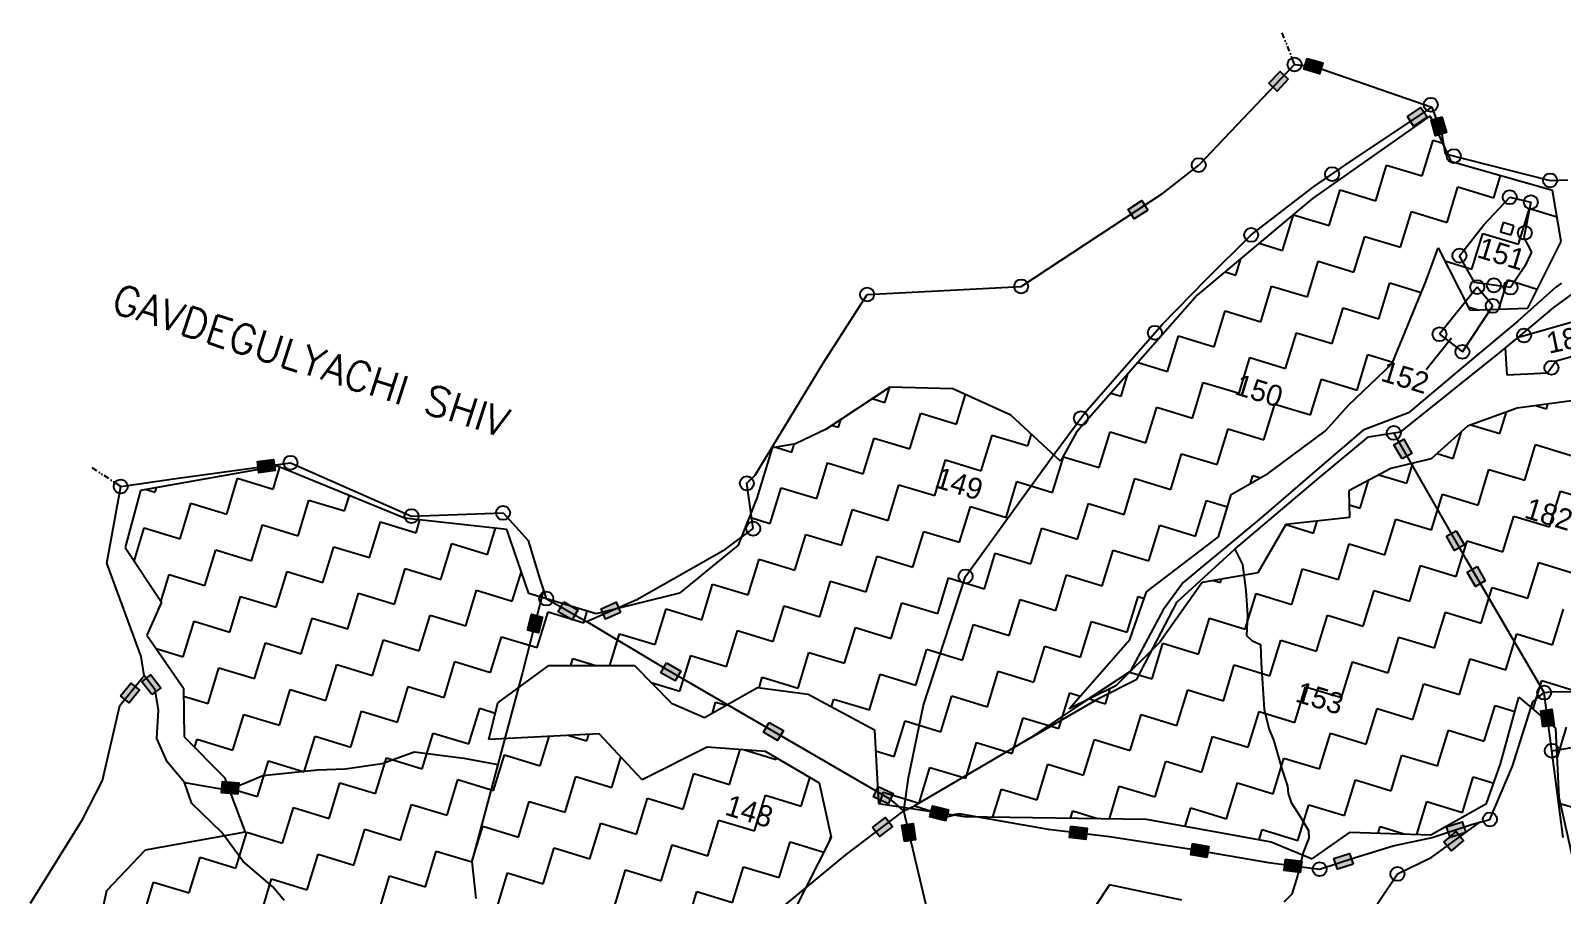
# Model space of a CAD drawing. Header units: metres. Extents: x 317586 to 322617, y 1862238 to 1866178.
# Drawn here: x 318106 to 319474, y 1863532 to 1864304 of the extents above; entities that cross this region are included whole.
import ezdxf

# ---------------------------------------------------------------- set-up
doc = ezdxf.new("R2010")
doc.units = ezdxf.units.M
doc.linetypes.add('DIVIDE', pattern=[1.25, 0.5, -0.25, 0, -0.25, 0, -0.25])
for name, color, linetype in [('LINE_WATER', 4, 'Continuous'), ('OTHERS', 1, 'Continuous'), ('POLY_HATCH', 12, 'Continuous'), ('POLY_PARCEL', 6, 'Continuous'), ('POLY_WATER', 4, 'Continuous'), ('TEXT_MAPOUT', 7, 'Continuous'), ('TEXT_PARCEL', 7, 'Continuous'), ('V_BOUND_LINE', 7, 'Continuous'), ('V_DIVIDE_LINE', 7, 'DIVIDE')]:
    doc.layers.add(name, color=color, linetype=linetype)
doc.styles.get("Standard").update_dxf_attribs({"font": 'simplex.shx'})
doc.styles.add('TEXT_MAP', font='')
doc.styles.get('TEXT_MAP').set_extended_font_data('Kruti Dev 050')
doc.dimstyles.get("Standard").update_dxf_attribs({"dimtxt": 0.18, "dimasz": 0.18, "dimexe": 0.18, "dimexo": 0.0625, "dimgap": 0.09, "dimtad": 0, "dimtih": 1, "dimtoh": 1, "dimdec": 4, "dimzin": 0, "dimdsep": 46, "dimtxsty": 'Standard', "dimcen": 0.09, "dimadec": 0, "dimazin": 0, "dimtfac": 1, "dimtdec": 4, "dimtofl": 0, "dimtmove": 0, "dimatfit": 3, "dimfxl": 1, "dimtolj": 1, "dimtzin": 0, "dimarcsym": 0})

msp = doc.modelspace()

# ---------------------------------------------------------------- hatches: boundary and pattern name
for points in [[(319212.1, 1864256.8), (319219.5, 1864249.8), (319229.5, 1864260.4), (319222.2, 1864267.4)], [(319257.6, 1864265.3), (319260.4, 1864275), (319246.4, 1864279.1), (319243.5, 1864269.4)], [(319336, 1864227), (319341.6, 1864218.6), (319353.7, 1864226.7), (319348.1, 1864235.1)], [(319361.2, 1864209.9), (319370.9, 1864212.7), (319366.8, 1864226.7), (319357.1, 1864223.9)], [(319086.4, 1864144), (319092, 1864135.6), (319104.2, 1864143.6), (319098.6, 1864152)], [(319332.8, 1863938.9), (319324, 1863933.9), (319331.3, 1863921.2), (319340, 1863926.2)], [(318324.3, 1863910.8), (318322.9, 1863920.8), (318308.4, 1863918.8), (318309.8, 1863908.8)], [(319378.2, 1863839.4), (319387, 1863844.5), (319379.7, 1863857.1), (319371, 1863852.1)], [(319396.9, 1863807.3), (319405.6, 1863812.4), (319398.2, 1863825.1), (319389.5, 1863820)], [(318589.8, 1863777.4), (318594.8, 1863786.2), (318582.1, 1863793.4), (318577.1, 1863784.6)], [(318615.6, 1863787.3), (318619.6, 1863778), (318633, 1863783.9), (318629, 1863793.1)], [(318563.2, 1863779.9), (318553.4, 1863782.4), (318549.8, 1863768.3), (318559.6, 1863765.8)], [(318681.6, 1863722.8), (318686.7, 1863731.5), (318674, 1863738.9), (318669, 1863730.1)], [(318203.2, 1863714.6), (318195.3, 1863721), (318186.1, 1863709.6), (318194, 1863703.2)], [(318213.1, 1863728.3), (318205.1, 1863722.1), (318214.1, 1863710.6), (318222.1, 1863716.7)], [(319465.2, 1863697.5), (319455.2, 1863696.2), (319457.1, 1863681.7), (319467.1, 1863683)], [(318773.3, 1863669.7), (318778.4, 1863678.5), (318765.7, 1863685.8), (318760.7, 1863677.1)], [(318277.4, 1863633), (318276.5, 1863622.9), (318291.1, 1863621.7), (318291.9, 1863631.8)], [(318872.1, 1863613.1), (318876.4, 1863622.2), (318863.2, 1863628.5), (318858.9, 1863619.3)], [(318911.8, 1863611.2), (318909.3, 1863601.4), (318923.4, 1863597.8), (318925.9, 1863607.6)], [(318875.9, 1863592.7), (318869.8, 1863600.8), (318858.2, 1863591.9), (318864.3, 1863583.9)], [(319388.1, 1863587.4), (319384.9, 1863597), (319371, 1863592.5), (319374.2, 1863582.9)], [(318894.4, 1863595.4), (318884.3, 1863593.9), (318886.5, 1863579.4), (318896.5, 1863580.9)], [(319048.6, 1863581.3), (319049.8, 1863591.4), (319035.3, 1863593.1), (319034.1, 1863583.1)], [(319386.2, 1863580.4), (319379.7, 1863588.2), (319368.5, 1863578.8), (319375, 1863571)], [(319156.8, 1863565), (319158.6, 1863575), (319144.1, 1863577.5), (319142.4, 1863567.6)], [(319240.3, 1863551.8), (319241.6, 1863561.8), (319227.1, 1863563.7), (319225.8, 1863553.6)], [(319270.4, 1863564.2), (319273.6, 1863554.6), (319287.5, 1863559.2), (319284.3, 1863568.8)]]:
    msp.add_hatch(color=256).paths.add_polyline_path(points)

# ---------------------------------------------------------------- linework, layer by layer
for points in [[(319229.5, 1864260.4), (319219.5, 1864249.8), (319212.1, 1864256.8), (319222.2, 1864267.4)], [(319246.4, 1864279.1), (319260.4, 1864275), (319257.6, 1864265.3), (319243.5, 1864269.4)], [(319353.7, 1864226.7), (319341.6, 1864218.6), (319336, 1864227), (319348.1, 1864235.1)], [(319366.8, 1864226.7), (319370.9, 1864212.7), (319361.2, 1864209.9), (319357.1, 1864223.9)], [(319104.2, 1864143.6), (319092, 1864135.6), (319086.4, 1864144), (319098.6, 1864152)], [(319331.3, 1863921.2), (319324, 1863933.9), (319332.8, 1863938.9), (319340, 1863926.2)], [(318308.4, 1863918.8), (318322.9, 1863920.8), (318324.3, 1863910.8), (318309.8, 1863908.8)], [(319379.7, 1863857.1), (319387, 1863844.5), (319378.2, 1863839.4), (319371, 1863852.1)], [(319398.2, 1863825.1), (319405.6, 1863812.4), (319396.9, 1863807.3), (319389.5, 1863820)], [(318582.1, 1863793.4), (318594.8, 1863786.2), (318589.8, 1863777.4), (318577.1, 1863784.6)], [(318633, 1863783.9), (318619.6, 1863778), (318615.6, 1863787.3), (318629, 1863793.1)], [(318549.8, 1863768.3), (318553.4, 1863782.4), (318563.2, 1863779.9), (318559.6, 1863765.8)], [(318674, 1863738.9), (318686.7, 1863731.5), (318681.6, 1863722.8), (318669, 1863730.1)], [(318186.1, 1863709.6), (318195.3, 1863721), (318203.2, 1863714.6), (318194, 1863703.2)], [(318214.1, 1863710.6), (318205.1, 1863722.1), (318213.1, 1863728.3), (318222.1, 1863716.7)], [(319457.1, 1863681.7), (319455.2, 1863696.2), (319465.2, 1863697.5), (319467.1, 1863683)], [(318765.7, 1863685.8), (318778.4, 1863678.5), (318773.3, 1863669.7), (318760.7, 1863677.1)], [(318291.1, 1863621.7), (318276.5, 1863622.9), (318277.4, 1863633), (318291.9, 1863631.8)], [(318863.2, 1863628.5), (318876.4, 1863622.2), (318872.1, 1863613.1), (318858.9, 1863619.3)], [(318923.4, 1863597.8), (318909.3, 1863601.4), (318911.8, 1863611.2), (318925.9, 1863607.6)], [(318858.2, 1863591.9), (318869.8, 1863600.8), (318875.9, 1863592.7), (318864.3, 1863583.9)], [(319371, 1863592.5), (319384.9, 1863597), (319388.1, 1863587.4), (319374.2, 1863582.9)], [(318886.5, 1863579.4), (318884.3, 1863593.9), (318894.4, 1863595.4), (318896.5, 1863580.9)], [(319035.3, 1863593.1), (319049.8, 1863591.4), (319048.6, 1863581.3), (319034.1, 1863583.1)], [(319368.5, 1863578.8), (319379.7, 1863588.2), (319386.2, 1863580.4), (319375, 1863571)], [(319144.1, 1863577.5), (319158.6, 1863575), (319156.8, 1863565), (319142.4, 1863567.6)], [(319227.1, 1863563.7), (319241.6, 1863561.8), (319240.3, 1863551.8), (319225.8, 1863553.6)], [(319287.5, 1863559.2), (319273.6, 1863554.6), (319270.4, 1863564.2), (319284.3, 1863568.8)]]:
    msp.add_lwpolyline(points, close=True)
for centre in [(319235.2, 1864273.6), (319356.9, 1864237.7), (319149.5, 1864183.8), (319377.4, 1864191.8), (319268.7, 1864175.7), (319463.5, 1864170.1), (319427.4, 1864155), (319446.3, 1864150.6), (319196.4, 1864121.3), (319440.9, 1864123.2), (319382.5, 1864102.8), (318990.9, 1864075.3), (319398.4, 1864074.7), (319413.3, 1864076.3), (319428.2, 1864074.3), (318853.2, 1864068.1), (319412.2, 1864057.9), (319110.4, 1864033.9), (319364.7, 1864032.6), (319440.2, 1864031.5), (319385.1, 1864016.9), (319464.7, 1864002.7), (319044.3, 1863957.6), (319323.8, 1863944.4), (318338, 1863917.8), (318186.3, 1863896.6), (318745.8, 1863899.4), (318446.2, 1863870.2), (318527.9, 1863873), (318751.5, 1863858.9), (318941.2, 1863816.3), (318566.6, 1863796.4), (319458.2, 1863712.4), (319465, 1863660.5), (319409.8, 1863599.2), (319257.6, 1863554.7), (319327.1, 1863550.4)]:
    msp.add_circle(centre, 6.26)
at = {"layer": 'LINE_WATER', "ltscale": 10}
for p, q in [((319181.8, 1863840.5), (319188.8, 1863826.9)), ((319188.8, 1863826.9), (319191.7, 1863803.6)), ((319191.7, 1863803.6), (319193.1, 1863781.5)), ((319193.1, 1863781.5), (319192.3, 1863763.5)), ((319192.3, 1863763.5), (319197.1, 1863759)), ((319197.1, 1863759), (319204.6, 1863755.5)), ((319204.6, 1863755.5), (319205.3, 1863738.7)), ((319205.3, 1863738.7), (319207.9, 1863697.6)), ((319207.9, 1863697.6), (319212.3, 1863680.4)), ((319212.3, 1863680.4), (319216.7, 1863669.2)), ((319216.7, 1863669.2), (319224.3, 1863642.1)), ((319224.3, 1863642.1), (319228.8, 1863628.7)), ((319228.8, 1863628.7), (319229.5, 1863622.3)), ((319229.5, 1863622.3), (319232.1, 1863614.2)), ((319232.1, 1863614.2), (319240.2, 1863601.6)), ((319240.2, 1863601.6), (319247.7, 1863589.3)), ((319247.7, 1863589.3), (319247.9, 1863582.3)), ((319242.8, 1863569.5), (319237.7, 1863548.6)), ((319247.9, 1863582.3), (319242.8, 1863569.5)), ((319237.7, 1863548.6), (319232.7, 1863532.3)), ((319232.7, 1863532.3), (319225.5, 1863525.2))]:
    msp.add_line(p, q, dxfattribs=at)
at = {"layer": 'LINE_WATER'}
for q in [(318895.5, 1863611.4), (318997.7, 1863671.2)]:
    msp.add_line((318997.7, 1863671.2), q, dxfattribs=at)
at = {"layer": 'OTHERS'}
for p, q in [((319421.7, 1864132.4), (319419.3, 1864124.2)), ((319431.2, 1864129.5), (319421.7, 1864132.4)), ((319419.3, 1864124.2), (319428.7, 1864121.4)), ((319428.7, 1864121.4), (319431.2, 1864129.5))]:
    msp.add_line(p, q, dxfattribs=at)
at = {"layer": 'POLY_HATCH'}
for p, q in [((319356.3, 1864227.8), (319251.3, 1864153.8)), ((319375.3, 1864186.7), (319356.3, 1864227.8)), ((319465.7, 1864161.1), (319375.3, 1864186.7)), ((319473.4, 1864115.6), (319465.7, 1864161.1)), ((319251.3, 1864153.8), (319148.3, 1864067.4)), ((319352.5, 1864079.8), (319363.6, 1864109.8)), ((319363.6, 1864109.8), (319391.8, 1864054.1)), ((319443.5, 1864056), (319473.4, 1864115.6)), ((319322.3, 1864006.5), (319352.5, 1864079.8)), ((319148.3, 1864067.4), (319040.3, 1863945.2)), ((319391.8, 1864054.1), (319443.5, 1864056)), ((319283.5, 1863969.3), (319322.3, 1864006.5)), ((318873.4, 1863985.4), (318816.7, 1863947.8)), ((318929.9, 1863983.9), (318873.4, 1863985.4)), ((318981.7, 1863960.3), (318929.9, 1863983.9)), ((319532.3, 1863979.9), (319434, 1863966.6)), ((319262.7, 1863946.2), (319283.5, 1863969.3)), ((319434, 1863966.6), (319389.8, 1863950.6)), ((319026.1, 1863919.3), (318981.7, 1863960.3)), ((318816.7, 1863947.8), (318789.1, 1863934.6)), ((319040.3, 1863945.2), (319026.1, 1863919.3)), ((319211.9, 1863908.6), (319262.7, 1863946.2)), ((319389.8, 1863950.6), (319357.3, 1863921.3)), ((318768.4, 1863931.1), (318754.7, 1863886.2)), ((318789.1, 1863934.6), (318768.4, 1863931.1)), ((318326.4, 1863914.6), (318203.9, 1863893)), ((318440, 1863868.2), (318326.4, 1863914.6)), ((319321.2, 1863912.6), (319283.7, 1863892.7)), ((319357.3, 1863921.3), (319321.2, 1863912.6)), ((319178.6, 1863889.4), (319211.9, 1863908.6)), ((318203.9, 1863893), (318190.4, 1863842.2)), ((318754.7, 1863886.2), (318738, 1863844.1)), ((319167.1, 1863851.6), (319178.6, 1863889.4)), ((319283.7, 1863892.7), (319284.3, 1863868.9)), ((318531.2, 1863858.1), (318440, 1863868.2)), ((318551.1, 1863801), (318531.2, 1863858.1)), ((319227.4, 1863862.7), (319202.4, 1863819.3)), ((319284.3, 1863868.9), (319227.4, 1863862.7)), ((318738, 1863844.1), (318685.6, 1863801.2)), ((319103, 1863802.5), (319167.1, 1863851.6)), ((318190.4, 1863842.2), (318222.6, 1863793.1)), ((319202.4, 1863819.3), (319152.7, 1863810.9)), ((319088, 1863759.9), (319103, 1863802.5)), ((319152.7, 1863810.9), (319114.8, 1863757.6)), ((318222.6, 1863793.1), (318209.7, 1863763.7)), ((318611.2, 1863782.7), (318551.1, 1863801)), ((318685.6, 1863801.2), (318611.2, 1863782.7)), ((318209.7, 1863763.7), (318242.4, 1863716.4)), ((319033.8, 1863697.9), (319088, 1863759.9)), ((319114.8, 1863757.6), (319075.4, 1863718.6)), ((318523.2, 1863703.3), (318568.7, 1863736.5)), ((318568.7, 1863736.5), (318645.4, 1863736.7)), ((318645.4, 1863736.7), (318678.4, 1863703.1)), ((318242.4, 1863716.4), (318243, 1863673)), ((318707.9, 1863690.2), (318755.3, 1863717)), ((318755.3, 1863717), (318800.7, 1863711)), ((318800.7, 1863711), (318859.8, 1863679.2)), ((319075.4, 1863718.6), (319033.8, 1863697.9)), ((319419.3, 1863648.7), (319435.6, 1863708.5)), ((319435.6, 1863708.5), (319468.4, 1863680.8)), ((318515.2, 1863670.4), (318523.2, 1863703.3)), ((318678.4, 1863703.1), (318707.9, 1863690.2)), ((318859.8, 1863679.2), (318863.3, 1863613.4)), ((319468.4, 1863680.8), (319471.3, 1863619.1)), ((318243, 1863673), (318279, 1863636.5)), ((318613.8, 1863675.6), (318515.2, 1863670.4)), ((318652.3, 1863634.4), (318613.8, 1863675.6)), ((318710.4, 1863663.8), (318652.3, 1863634.4)), ((318762.3, 1863659.8), (318710.4, 1863663.8)), ((318810.6, 1863631.4), (318762.3, 1863659.8)), ((319406.6, 1863613.3), (319419.3, 1863648.7)), ((318279, 1863636.5), (318297.5, 1863587.7)), ((318821.4, 1863582.9), (318810.6, 1863631.4)), ((318863.3, 1863613.4), (318940.3, 1863601.7)), ((319356.8, 1863585.3), (319406.6, 1863613.3)), ((319471.3, 1863619.1), (319492.1, 1863526.4)), ((318940.3, 1863601.7), (319102.6, 1863599.4)), ((319102.6, 1863599.4), (319214.4, 1863579.1)), ((318297.5, 1863587.7), (318208.2, 1863571.7)), ((319251, 1863564), (319284.8, 1863587.6)), ((319284.8, 1863587.6), (319356.8, 1863585.3)), ((318208.2, 1863571.7), (318173.5, 1863535.2)), ((318786.9, 1863514.9), (318821.4, 1863582.9)), ((319214.4, 1863579.1), (319251, 1863564)), ((318173.5, 1863535.2), (318156, 1863453.1)), ((319069.8, 1863540.6), (319018.9, 1863463.8)), ((319134.4, 1863527.1), (319069.8, 1863540.6))]:
    msp.add_line(p, q, dxfattribs=at)
at = {"layer": 'POLY_HATCH', "linetype": 'Continuous'}
for p, q in [((319349.3, 1864174.1), (319359, 1864206)), ((319359, 1864206), (319367.6, 1864203.4)), ((319307.7, 1864151.9), (319317.4, 1864183.8)), ((319317.4, 1864183.8), (319349.3, 1864174.1)), ((319413.1, 1864154.6), (319419.1, 1864174.3)), ((319266.1, 1864129.7), (319275.8, 1864161.6)), ((319275.8, 1864161.6), (319307.7, 1864151.9)), ((319371.5, 1864132.5), (319381.2, 1864164.4)), ((319381.2, 1864164.4), (319413.1, 1864154.6)), ((319435.3, 1864113), (319445, 1864144.9)), ((319445, 1864144.9), (319469.7, 1864137.4)), ((319224.4, 1864107.5), (319234.2, 1864139.4)), ((319234.2, 1864139.4), (319266.1, 1864129.7)), ((319329.9, 1864110.3), (319339.6, 1864142.2)), ((319339.6, 1864142.2), (319371.5, 1864132.5)), ((319288.2, 1864088.1), (319298, 1864120)), ((319298, 1864120), (319329.9, 1864110.3)), ((319393.7, 1864090.8), (319403.4, 1864122.7)), ((319403.4, 1864122.7), (319435.3, 1864113)), ((319203.7, 1864113.9), (319224.4, 1864107.5)), ((319467.1, 1864103), (319467.2, 1864103.3)), ((319467.2, 1864103.3), (319467.3, 1864103.3)), ((319182.8, 1864085.3), (319187.3, 1864100.1)), ((319246.6, 1864065.9), (319256.3, 1864097.8)), ((319256.3, 1864097.8), (319288.2, 1864088.1)), ((319369.5, 1864098.2), (319393.7, 1864090.8)), ((319173.2, 1864088.3), (319182.8, 1864085.3)), ((319205, 1864043.7), (319214.7, 1864075.6)), ((319214.7, 1864075.6), (319246.6, 1864065.9)), ((319310.4, 1864046.5), (319320.2, 1864078.4)), ((319320.2, 1864078.4), (319348.4, 1864069.8)), ((319417.6, 1864055), (319425.6, 1864081.1)), ((319425.6, 1864081.1), (319452.1, 1864073)), ((319163.4, 1864021.5), (319173.1, 1864053.4)), ((319173.1, 1864053.4), (319205, 1864043.7)), ((319268.8, 1864024.3), (319278.5, 1864056.2)), ((319278.5, 1864056.2), (319310.4, 1864046.5)), ((319390.3, 1864057), (319399, 1864054.3)), ((319121.7, 1863999.4), (319131.5, 1864031.3)), ((319131.5, 1864031.3), (319163.4, 1864021.5)), ((319227.2, 1864002.1), (319236.9, 1864034)), ((319236.9, 1864034), (319268.8, 1864024.3)), ((319095.3, 1864007.4), (319121.7, 1863999.4)), ((319185.6, 1863979.9), (319195.3, 1864011.8)), ((319195.3, 1864011.8), (319227.2, 1864002.1)), ((319291, 1863982.7), (319300.7, 1864014.6)), ((319300.7, 1864014.6), (319322.9, 1864007.8)), ((319080.1, 1863977.2), (319086.2, 1863997.1)), ((318869.2, 1863971.7), (318873.4, 1863985.4)), ((319071, 1863979.9), (319080.1, 1863977.2)), ((319143.9, 1863957.7), (319153.6, 1863989.6)), ((319153.6, 1863989.6), (319185.6, 1863979.9)), ((319249.4, 1863960.5), (319259.1, 1863992.4)), ((319259.1, 1863992.4), (319291, 1863982.7)), ((318857.9, 1863975.1), (318869.2, 1863971.7)), ((318933, 1863952.2), (318941.1, 1863978.8)), ((319102.3, 1863935.5), (319112, 1863967.4)), ((319112, 1863967.4), (319143.9, 1863957.7)), ((319207.7, 1863938.3), (319217.5, 1863970.2)), ((319217.5, 1863970.2), (319249.4, 1863960.5)), ((319450.6, 1863968.9), (319460.2, 1863966)), ((319460.2, 1863966), (319461.6, 1863970.3)), ((318827.6, 1863949.5), (318829.7, 1863956.4)), ((318891.4, 1863930.1), (318901.1, 1863962)), ((318901.1, 1863962), (318933, 1863952.2)), ((319418.6, 1863943.8), (319424.5, 1863963.2)), ((318821.9, 1863951.2), (318827.6, 1863949.5)), ((318849.8, 1863907.9), (318859.5, 1863939.8)), ((318859.5, 1863939.8), (318891.4, 1863930.1)), ((318955.2, 1863910.6), (318965, 1863942.5)), ((318965, 1863942.5), (318996.9, 1863932.8)), ((318996.9, 1863932.8), (319000.1, 1863943.3)), ((319060.7, 1863913.4), (319070.4, 1863945.3)), ((319070.4, 1863945.3), (319102.3, 1863935.5)), ((319166.1, 1863916.1), (319175.8, 1863948)), ((319175.8, 1863948), (319207.7, 1863938.3)), ((319377, 1863921.6), (319384.3, 1863945.7)), ((319392.6, 1863951.7), (319418.6, 1863943.8)), ((318771.8, 1863931.6), (318786, 1863927.3)), ((318786, 1863927.3), (318788.1, 1863934.4)), ((319124.5, 1863893.9), (319134.2, 1863925.8)), ((319134.2, 1863925.8), (319166.1, 1863916.1)), ((319362.5, 1863926), (319377, 1863921.6)), ((319440.8, 1863902.1), (319450.5, 1863934)), ((319450.5, 1863934), (319482.4, 1863924.3)), ((318322.6, 1863894.1), (318328.6, 1863913.7)), ((318808.2, 1863885.7), (318817.9, 1863917.6)), ((318817.9, 1863917.6), (318849.8, 1863907.9)), ((318913.6, 1863888.4), (318923.3, 1863920.3)), ((318923.3, 1863920.3), (318955.2, 1863910.6)), ((319019, 1863891.2), (319028.8, 1863923.1)), ((319028.8, 1863923.1), (319060.7, 1863913.4)), ((319335.4, 1863899.4), (319340.8, 1863917.3)), ((319399.2, 1863880), (319408.9, 1863911.9)), ((319408.9, 1863911.9), (319440.8, 1863902.1)), ((318281, 1863872), (318290.7, 1863903.9)), ((318290.7, 1863903.9), (318322.6, 1863894.1)), ((318872, 1863866.2), (318881.7, 1863898.1)), ((318881.7, 1863898.1), (318913.6, 1863888.4)), ((318977.4, 1863869), (318987.1, 1863900.9)), ((318987.1, 1863900.9), (319019, 1863891.2)), ((319082.9, 1863871.7), (319092.6, 1863903.6)), ((319092.6, 1863903.6), (319124.5, 1863893.9)), ((319195.9, 1863899.4), (319198, 1863906.4)), ((319198, 1863906.4), (319204.6, 1863904.4)), ((319293.7, 1863877.2), (319301.3, 1863902)), ((319310.5, 1863907), (319335.4, 1863899.4)), ((318209, 1863893.9), (318217.2, 1863891.4)), ((318217.2, 1863891.4), (318218.4, 1863895.6)), ((318344.8, 1863852.5), (318354.5, 1863884.4)), ((318354.5, 1863884.4), (318386.4, 1863874.7)), ((318386.4, 1863874.7), (318390.6, 1863888.4)), ((318766.5, 1863863.5), (318776.3, 1863895.4)), ((318776.3, 1863895.4), (318808.2, 1863885.7)), ((319146.7, 1863852.3), (319156.4, 1863884.2)), ((319156.4, 1863884.2), (319175.2, 1863878.4)), ((319357.5, 1863857.8), (319367.3, 1863889.7)), ((319367.3, 1863889.7), (319399.2, 1863880)), ((319463, 1863860.5), (319472.7, 1863892.4)), ((319472.7, 1863892.4), (319504.6, 1863882.7)), ((318239.4, 1863849.8), (318249.1, 1863881.7)), ((318249.1, 1863881.7), (318281, 1863872)), ((318830.4, 1863844.1), (318840.1, 1863876)), ((318840.1, 1863876), (318872, 1863866.2)), ((318935.8, 1863846.8), (318945.5, 1863878.7)), ((318945.5, 1863878.7), (318977.4, 1863869)), ((319041.2, 1863849.5), (319051, 1863881.4)), ((319051, 1863881.4), (319082.9, 1863871.7)), ((319284, 1863880.2), (319293.7, 1863877.2)), ((319421.4, 1863838.3), (319431.1, 1863870.2)), ((319431.1, 1863870.2), (319463, 1863860.5)), ((318198.4, 1863829.9), (318207.4, 1863859.5)), ((318207.4, 1863859.5), (318239.4, 1863849.8)), ((318303.2, 1863830.3), (318312.9, 1863862.2)), ((318312.9, 1863862.2), (318344.8, 1863852.5)), ((318408.6, 1863833.1), (318418.3, 1863865)), ((318418.3, 1863865), (318450.2, 1863855.3)), ((318450.2, 1863855.3), (318453.7, 1863866.7)), ((318514, 1863835.8), (318521.2, 1863859.2)), ((318748, 1863869.2), (318766.5, 1863863.5)), ((318894.2, 1863824.6), (318903.9, 1863856.5)), ((318903.9, 1863856.5), (318935.8, 1863846.8)), ((318999.6, 1863827.4), (319009.3, 1863859.3)), ((319009.3, 1863859.3), (319041.2, 1863849.5)), ((319105, 1863830.1), (319114.8, 1863862)), ((319114.8, 1863862), (319146.7, 1863852.3)), ((319227.3, 1863862.6), (319252.1, 1863855)), ((319252.1, 1863855), (319255.4, 1863865.8)), ((319315.9, 1863835.6), (319325.6, 1863867.5)), ((319325.6, 1863867.5), (319357.5, 1863857.8)), ((318472.4, 1863813.6), (318482.1, 1863845.5)), ((318482.1, 1863845.5), (318514, 1863835.8)), ((318788.7, 1863821.9), (318798.4, 1863853.8)), ((318798.4, 1863853.8), (318830.4, 1863844.1)), ((319274.3, 1863813.4), (319284, 1863845.3)), ((319284, 1863845.3), (319315.9, 1863835.6)), ((319379.7, 1863816.1), (319389.5, 1863848.1)), ((319389.5, 1863848.1), (319421.4, 1863838.3)), ((318261.5, 1863808.2), (318271.3, 1863840.1)), ((318271.3, 1863840.1), (318303.2, 1863830.3)), ((318367, 1863810.9), (318376.7, 1863842.8)), ((318376.7, 1863842.8), (318408.6, 1863833.1)), ((318747.1, 1863799.7), (318756.8, 1863831.6)), ((318756.8, 1863831.6), (318788.7, 1863821.9)), ((318852.5, 1863802.4), (318862.3, 1863834.3)), ((318862.3, 1863834.3), (318894.2, 1863824.6)), ((318958, 1863805.2), (318967.7, 1863837.1)), ((318967.7, 1863837.1), (318999.6, 1863827.4)), ((319063.4, 1863807.9), (319073.1, 1863839.8)), ((319073.1, 1863839.8), (319105, 1863830.1)), ((319210.3, 1863832.9), (319210.5, 1863832.8)), ((319210.5, 1863832.8), (319210.8, 1863833.8)), ((318222.2, 1863793.6), (318229.6, 1863817.9)), ((318229.6, 1863817.9), (318261.5, 1863808.2)), ((318325.3, 1863788.7), (318335.1, 1863820.6)), ((318335.1, 1863820.6), (318367, 1863810.9)), ((318430.8, 1863791.5), (318440.5, 1863823.4)), ((318440.5, 1863823.4), (318472.4, 1863813.6)), ((318536.2, 1863794.2), (318544.3, 1863820.6)), ((319021.8, 1863785.7), (319031.5, 1863817.6)), ((319031.5, 1863817.6), (319063.4, 1863807.9)), ((319232.7, 1863791.2), (319242.4, 1863823.1)), ((319242.4, 1863823.1), (319274.3, 1863813.4)), ((319338.1, 1863794), (319347.8, 1863825.9)), ((319347.8, 1863825.9), (319379.7, 1863816.1)), ((319443.5, 1863796.7), (319453.3, 1863828.6)), ((319453.3, 1863828.6), (319485.2, 1863818.9)), ((318494.6, 1863772), (318504.3, 1863803.9)), ((318504.3, 1863803.9), (318536.2, 1863794.2)), ((318705.5, 1863777.5), (318715.2, 1863809.4)), ((318715.2, 1863809.4), (318747.1, 1863799.7)), ((318810.9, 1863780.2), (318820.6, 1863812.1)), ((318820.6, 1863812.1), (318852.5, 1863802.4)), ((318916.4, 1863783), (318926.1, 1863814.9)), ((318926.1, 1863814.9), (318958, 1863805.2)), ((319162.6, 1863812.6), (319168.9, 1863810.7)), ((319168.9, 1863810.7), (319169.8, 1863813.8)), ((319296.5, 1863771.8), (319306.2, 1863803.7)), ((319306.2, 1863803.7), (319338.1, 1863794)), ((319401.9, 1863774.5), (319411.6, 1863806.4)), ((319411.6, 1863806.4), (319443.5, 1863796.7)), ((318219.9, 1863786), (318221, 1863789.5)), ((318283.7, 1863766.5), (318293.4, 1863798.4)), ((318293.4, 1863798.4), (318325.3, 1863788.7)), ((318389.2, 1863769.3), (318398.9, 1863801.2)), ((318398.9, 1863801.2), (318430.8, 1863791.5)), ((318769.3, 1863758.1), (318779, 1863790)), ((318779, 1863790), (318810.9, 1863780.2)), ((318874.7, 1863760.8), (318884.4, 1863792.7)), ((318884.4, 1863792.7), (318916.4, 1863783)), ((318980.2, 1863763.5), (318989.9, 1863795.5)), ((318989.9, 1863795.5), (319021.8, 1863785.7)), ((319085.6, 1863766.3), (319095.3, 1863798.2)), ((319095.3, 1863798.2), (319100.9, 1863796.5)), ((319191, 1863769), (319200.8, 1863800.9)), ((319200.8, 1863800.9), (319232.7, 1863791.2)), ((318219.5, 1863786.1), (318219.9, 1863786)), ((318242.1, 1863744.3), (318251.8, 1863776.2)), ((318251.8, 1863776.2), (318283.7, 1863766.5)), ((318347.5, 1863747.1), (318357.3, 1863779)), ((318357.3, 1863779), (318389.2, 1863769.3)), ((318453, 1863749.8), (318462.7, 1863781.7)), ((318462.7, 1863781.7), (318494.6, 1863772)), ((318558.4, 1863752.6), (318568.1, 1863784.5)), ((318568.1, 1863784.5), (318600, 1863774.8)), ((318600, 1863774.8), (318603.2, 1863785.1)), ((318663.8, 1863755.3), (318673.6, 1863787.2)), ((318673.6, 1863787.2), (318705.5, 1863777.5)), ((319044, 1863744.1), (319053.7, 1863776)), ((319053.7, 1863776), (319085.6, 1863766.3)), ((319149.4, 1863746.8), (319159.1, 1863778.8)), ((319159.1, 1863778.8), (319191, 1863769)), ((319254.9, 1863749.6), (319264.6, 1863781.5)), ((319264.6, 1863781.5), (319296.5, 1863771.8)), ((319360.3, 1863752.3), (319370, 1863784.2)), ((319370, 1863784.2), (319401.9, 1863774.5)), ((319465.7, 1863755.1), (319475.4, 1863787)), ((318516.8, 1863730.4), (318526.5, 1863762.3)), ((318526.5, 1863762.3), (318558.4, 1863752.6)), ((318623.3, 1863736.6), (318631.9, 1863765)), ((318631.9, 1863765), (318663.8, 1863755.3)), ((318727.7, 1863735.9), (318737.4, 1863767.8)), ((318737.4, 1863767.8), (318769.3, 1863758.1)), ((318833.1, 1863738.6), (318842.8, 1863770.5)), ((318842.8, 1863770.5), (318874.7, 1863760.8)), ((318938.5, 1863741.4), (318948.3, 1863773.3)), ((318948.3, 1863773.3), (318980.2, 1863763.5)), ((319318.7, 1863730.1), (319328.4, 1863762.1)), ((319328.4, 1863762.1), (319360.3, 1863752.3)), ((319424.1, 1863732.9), (319433.8, 1863764.8)), ((319433.8, 1863764.8), (319465.7, 1863755.1)), ((318218, 1863751.7), (318242.1, 1863744.3)), ((318305.9, 1863724.9), (318315.6, 1863756.8)), ((318315.6, 1863756.8), (318347.5, 1863747.1)), ((318411.3, 1863727.6), (318421.1, 1863759.5)), ((318421.1, 1863759.5), (318453, 1863749.8)), ((318791.5, 1863716.4), (318801.2, 1863748.3)), ((318801.2, 1863748.3), (318833.1, 1863738.6)), ((318896.9, 1863719.2), (318906.6, 1863751.1)), ((318906.6, 1863751.1), (318938.5, 1863741.4)), ((319002.3, 1863721.9), (319012.1, 1863753.8)), ((319012.1, 1863753.8), (319044, 1863744.1)), ((319107.8, 1863724.7), (319117.5, 1863756.6)), ((319117.5, 1863756.6), (319149.4, 1863746.8)), ((319213.2, 1863727.4), (319222.9, 1863759.3)), ((319222.9, 1863759.3), (319254.9, 1863749.6)), ((318264.3, 1863702.7), (318274, 1863734.6)), ((318274, 1863734.6), (318305.9, 1863724.9)), ((318369.7, 1863705.5), (318379.4, 1863737.4)), ((318379.4, 1863737.4), (318411.3, 1863727.6)), ((318475.2, 1863708.2), (318484.9, 1863740.1)), ((318484.9, 1863740.1), (318516.8, 1863730.4)), ((318588.4, 1863736.6), (318590.3, 1863742.9)), ((318590.3, 1863742.9), (318610.8, 1863736.6)), ((318686, 1863713.7), (318695.8, 1863745.6)), ((318695.8, 1863745.6), (318727.7, 1863735.9)), ((319171.6, 1863705.2), (319181.3, 1863737.1)), ((319181.3, 1863737.1), (319213.2, 1863727.4)), ((319277, 1863708), (319286.8, 1863739.9)), ((319286.8, 1863739.9), (319318.7, 1863730.1)), ((319382.5, 1863710.7), (319392.2, 1863742.6)), ((319392.2, 1863742.6), (319424.1, 1863732.9)), ((318660.3, 1863721.5), (318686, 1863713.7)), ((318756.7, 1863716.8), (318759.6, 1863726.2)), ((318759.6, 1863726.2), (318791.5, 1863716.4)), ((318855.3, 1863697), (318865, 1863728.9)), ((318865, 1863728.9), (318896.9, 1863719.2)), ((318960.7, 1863699.7), (318970.4, 1863731.6)), ((318970.4, 1863731.6), (319002.3, 1863721.9)), ((319087.7, 1863730.8), (319107.8, 1863724.7)), ((319340.8, 1863688.5), (319350.6, 1863720.4)), ((319350.6, 1863720.4), (319382.5, 1863710.7)), ((319448.3, 1863697.8), (319456, 1863723.2)), ((319456, 1863723.2), (319487.9, 1863713.5)), ((318242.5, 1863709.3), (318264.3, 1863702.7)), ((318328.1, 1863683.3), (318337.8, 1863715.2)), ((318337.8, 1863715.2), (318369.7, 1863705.5)), ((318433.5, 1863686), (318443.2, 1863717.9)), ((318443.2, 1863717.9), (318475.2, 1863708.2)), ((318821.3, 1863699.9), (318823.4, 1863706.7)), ((318823.4, 1863706.7), (318855.3, 1863697)), ((318919.1, 1863677.5), (318928.8, 1863709.5)), ((318928.8, 1863709.5), (318960.7, 1863699.7)), ((319024.5, 1863680.3), (319034.3, 1863712.2)), ((319034.3, 1863712.2), (319043.7, 1863709.3)), ((319051.8, 1863706.9), (319066.2, 1863702.5)), ((319066.2, 1863702.5), (319070.3, 1863716)), ((319130, 1863683), (319139.7, 1863714.9)), ((319139.7, 1863714.9), (319171.6, 1863705.2)), ((319235.4, 1863685.8), (319245.1, 1863717.7)), ((319245.1, 1863717.7), (319277, 1863708)), ((318286.5, 1863661.1), (318296.2, 1863693)), ((318296.2, 1863693), (318328.1, 1863683.3)), ((318391.9, 1863663.8), (318401.6, 1863695.7)), ((318401.6, 1863695.7), (318433.5, 1863686)), ((318497.3, 1863666.6), (318507.1, 1863698.5)), ((318507.1, 1863698.5), (318521, 1863694.2)), ((318715, 1863694.2), (318717.9, 1863704)), ((318717.9, 1863704), (318727.3, 1863701.1)), ((319088.3, 1863660.8), (319098.1, 1863692.8)), ((319098.1, 1863692.8), (319130, 1863683)), ((319193.8, 1863663.6), (319203.5, 1863695.5)), ((319203.5, 1863695.5), (319235.4, 1863685.8)), ((319299.2, 1863666.3), (319308.9, 1863698.2)), ((319308.9, 1863698.2), (319340.8, 1863688.5)), ((319404.7, 1863669.1), (319414.4, 1863701)), ((319414.4, 1863701), (319432.1, 1863695.6)), ((318877.5, 1863655.4), (318887.2, 1863687.3)), ((318887.2, 1863687.3), (318919.1, 1863677.5)), ((318982.9, 1863658.1), (318992.6, 1863690)), ((318992.6, 1863690), (319024.5, 1863680.3)), ((319363, 1863646.9), (319372.8, 1863678.8)), ((319372.8, 1863678.8), (319404.7, 1863669.1)), ((319469.7, 1863653.6), (319478.2, 1863681.5)), ((318252.3, 1863663.5), (318254.6, 1863670.8)), ((318254.6, 1863670.8), (318286.5, 1863661.1)), ((318350.3, 1863641.6), (318360, 1863673.6)), ((318360, 1863673.6), (318391.9, 1863663.8)), ((318455.7, 1863644.4), (318465.4, 1863676.3)), ((318465.4, 1863676.3), (318497.3, 1863666.6)), ((318561.2, 1863647.1), (318569.1, 1863673.2)), ((318586.8, 1863674.2), (318602.8, 1863669.3)), ((318602.8, 1863669.3), (318604.5, 1863675.1)), ((318941.3, 1863635.9), (318951, 1863667.8)), ((318951, 1863667.8), (318982.9, 1863658.1)), ((319046.7, 1863638.7), (319056.4, 1863670.6)), ((319056.4, 1863670.6), (319088.3, 1863660.8)), ((319152.2, 1863641.4), (319161.9, 1863673.3)), ((319161.9, 1863673.3), (319193.8, 1863663.6)), ((319257.6, 1863644.2), (319267.3, 1863676.1)), ((319267.3, 1863676.1), (319299.2, 1863666.3)), ((318308.6, 1863619.5), (318318.4, 1863651.4)), ((318318.4, 1863651.4), (318350.3, 1863641.6)), ((318414.1, 1863622.2), (318423.8, 1863654.1)), ((318423.8, 1863654.1), (318455.7, 1863644.4)), ((318519.5, 1863624.9), (318529.2, 1863656.9)), ((318529.2, 1863656.9), (318561.2, 1863647.1)), ((318625, 1863627.7), (318633.2, 1863654.8)), ((318730.4, 1863630.4), (318739.9, 1863661.6)), ((318743.7, 1863661.3), (318772, 1863652.6)), ((318772, 1863652.6), (318772.4, 1863653.8)), ((318860.8, 1863660.5), (318877.5, 1863655.4)), ((319216, 1863622), (319225.7, 1863653.9)), ((319225.7, 1863653.9), (319257.6, 1863644.2)), ((319321.4, 1863624.7), (319331.1, 1863656.6)), ((319331.1, 1863656.6), (319363, 1863646.9)), ((318688.8, 1863608.2), (318698.5, 1863640.2)), ((318698.5, 1863640.2), (318730.4, 1863630.4)), ((318899.7, 1863613.7), (318909.4, 1863645.6)), ((318909.4, 1863645.6), (318941.3, 1863635.9)), ((319005.1, 1863616.5), (319014.8, 1863648.4)), ((319014.8, 1863648.4), (319046.7, 1863638.7)), ((319110.5, 1863619.2), (319120.3, 1863651.1)), ((319120.3, 1863651.1), (319152.2, 1863641.4)), ((318282.4, 1863627.4), (318308.6, 1863619.5)), ((318372.5, 1863600), (318382.2, 1863631.9)), ((318382.2, 1863631.9), (318414.1, 1863622.2)), ((318477.9, 1863602.8), (318487.6, 1863634.7)), ((318487.6, 1863634.7), (318519.5, 1863624.9)), ((318583.3, 1863605.5), (318593.1, 1863637.4)), ((318593.1, 1863637.4), (318625, 1863627.7)), ((318794.2, 1863611), (318802, 1863636.4)), ((318965.6, 1863601.3), (318973.2, 1863626.2)), ((318973.2, 1863626.2), (319005.1, 1863616.5)), ((319069.8, 1863599.8), (319078.6, 1863628.9)), ((319078.6, 1863628.9), (319110.5, 1863619.2)), ((319174.3, 1863599.8), (319184.1, 1863631.7)), ((319184.1, 1863631.7), (319216, 1863622)), ((319279.8, 1863602.5), (319289.5, 1863634.4)), ((319289.5, 1863634.4), (319321.4, 1863624.7)), ((319385.2, 1863605.3), (319394.9, 1863637.2)), ((319394.9, 1863637.2), (319413.2, 1863631.6)), ((318436.3, 1863580.6), (318446, 1863612.5)), ((318446, 1863612.5), (318477.9, 1863602.8)), ((318541.7, 1863583.3), (318551.4, 1863615.2)), ((318551.4, 1863615.2), (318583.3, 1863605.5)), ((318647.1, 1863586.1), (318656.9, 1863618)), ((318656.9, 1863618), (318688.8, 1863608.2)), ((318752.6, 1863588.8), (318762.3, 1863620.7)), ((318762.3, 1863620.7), (318794.2, 1863611)), ((318864.6, 1863613.2), (318867.7, 1863623.5)), ((318867.7, 1863623.5), (318899.7, 1863613.7)), ((319238.2, 1863580.3), (319247.9, 1863612.2)), ((319247.9, 1863612.2), (319279.8, 1863602.5)), ((319344.4, 1863585.7), (319353.3, 1863615)), ((319353.3, 1863615), (319385.2, 1863605.3)), ((319472.5, 1863613.5), (319490.7, 1863608)), ((318330.8, 1863577.8), (318340.6, 1863609.7)), ((318340.6, 1863609.7), (318372.5, 1863600)), ((318711, 1863566.6), (318720.7, 1863598.5)), ((318720.7, 1863598.5), (318752.6, 1863588.8)), ((318931.3, 1863603.1), (318931.6, 1863604)), ((318931.6, 1863604), (318938, 1863602.1)), ((319035, 1863600.3), (319037, 1863606.8)), ((319037, 1863606.8), (319059.2, 1863600)), ((319137.4, 1863593), (319142.4, 1863609.5)), ((319142.4, 1863609.5), (319174.3, 1863599.8)), ((318289.2, 1863555.6), (318298.9, 1863587.6)), ((318298.9, 1863587.6), (318330.8, 1863577.8)), ((318394.6, 1863558.4), (318404.4, 1863590.3)), ((318404.4, 1863590.3), (318436.3, 1863580.6)), ((318500.1, 1863561.1), (318509.8, 1863593)), ((318509.8, 1863593), (318541.7, 1863583.3)), ((318605.5, 1863563.9), (318615.2, 1863595.8)), ((318615.2, 1863595.8), (318647.1, 1863586.1)), ((318819.3, 1863578.8), (318821, 1863584.5)), ((319203.5, 1863581), (319206.2, 1863590.1)), ((319206.2, 1863590.1), (319238.2, 1863580.3)), ((319309.9, 1863586.8), (319311.7, 1863592.8)), ((319311.7, 1863592.8), (319334, 1863586)), ((318458.5, 1863539), (318468.2, 1863570.9)), ((318468.2, 1863570.9), (318500.1, 1863561.1)), ((318563.9, 1863541.7), (318573.6, 1863573.6)), ((318573.6, 1863573.6), (318605.5, 1863563.9)), ((318669.3, 1863544.4), (318679.1, 1863576.3)), ((318679.1, 1863576.3), (318711, 1863566.6)), ((318774.8, 1863547.2), (318784.5, 1863579.1)), ((318784.5, 1863579.1), (318814.7, 1863569.9)), ((318247.6, 1863533.5), (318257.3, 1863565.4)), ((318257.3, 1863565.4), (318289.2, 1863555.6)), ((318353, 1863536.2), (318362.7, 1863568.1)), ((318362.7, 1863568.1), (318394.6, 1863558.4)), ((318733.1, 1863525), (318742.9, 1863556.9)), ((318742.9, 1863556.9), (318774.8, 1863547.2)), ((318206, 1863511.3), (318215.7, 1863543.2)), ((318215.7, 1863543.2), (318247.6, 1863533.5)), ((318311.4, 1863514), (318321.1, 1863545.9)), ((318321.1, 1863545.9), (318353, 1863536.2)), ((318416.8, 1863516.8), (318426.6, 1863548.7)), ((318426.6, 1863548.7), (318458.5, 1863539)), ((318522.3, 1863519.5), (318532, 1863551.4)), ((318532, 1863551.4), (318563.9, 1863541.7)), ((318627.7, 1863522.3), (318637.4, 1863554.2)), ((318637.4, 1863554.2), (318669.3, 1863544.4)), ((318691.5, 1863502.8), (318701.2, 1863534.7)), ((318701.2, 1863534.7), (318733.1, 1863525))]:
    msp.add_line(p, q, dxfattribs=at)
at = {"layer": 'POLY_PARCEL'}
for p, q in [((319333.4, 1864219.2), (319357.7, 1864235.4)), ((319285.5, 1864187.2), (319333.4, 1864219.2)), ((319252.2, 1864164.4), (319285.5, 1864187.2)), ((319196.4, 1864121.3), (319252.2, 1864164.4)), ((319404.3, 1864130.4), (319427.4, 1864155)), ((319427.4, 1864155), (319446.3, 1864150.6)), ((319446.3, 1864150.6), (319440, 1864118.9)), ((319382.5, 1864102.8), (319404.3, 1864130.4)), ((319156.5, 1864081.9), (319196.4, 1864121.3)), ((319440, 1864118.9), (319446.9, 1864106)), ((319396.1, 1864078.7), (319382.5, 1864102.8)), ((319446.9, 1864106), (319440.7, 1864092.7)), ((319440.7, 1864092.7), (319428.2, 1864074.3)), ((319116.8, 1864041.2), (319156.5, 1864081.9)), ((319428.2, 1864074.3), (319396.1, 1864078.7)), ((319398.4, 1864074.7), (319364.7, 1864032.6)), ((319412.2, 1864057.9), (319398.4, 1864074.7)), ((319385.1, 1864016.9), (319412.2, 1864057.9)), ((319080.9, 1864000.3), (319116.8, 1864041.2)), ((319435.2, 1864030.1), (319496.8, 1864047.5)), ((319364.7, 1864032.6), (319385.1, 1864016.9)), ((319425, 1863996), (319423.8, 1864020.5)), ((319468.9, 1864008.5), (319461.1, 1863997.8)), ((319496.5, 1864016.3), (319468.9, 1864008.5)), ((319047.8, 1863962.3), (319080.9, 1864000.3)), ((319461.1, 1863997.8), (319425, 1863996)), ((319018.5, 1863923.2), (319047.8, 1863962.3)), ((319388.6, 1863831.5), (319323.8, 1863944.4)), ((318941.2, 1863816.3), (319018.5, 1863923.2)), ((319458.2, 1863712.4), (319388.6, 1863831.5)), ((318903.5, 1863701.1), (318941.2, 1863816.3)), ((318564.1, 1863804), (318545.4, 1863730.4)), ((318673, 1863733.6), (318602.4, 1863776.1)), ((318769.5, 1863677.8), (318673, 1863733.6)), ((318217, 1863715), (318207.2, 1863727.7)), ((318545.4, 1863730.4), (318523.2, 1863648.1)), ((318220.2, 1863696.7), (318217, 1863715)), ((319448.1, 1863704.3), (319458.2, 1863712.4)), ((319458.2, 1863712.4), (319467.7, 1863713.5)), ((319465, 1863660.5), (319458.2, 1863712.4)), ((319467.7, 1863713.5), (319507.9, 1863713.2)), ((318218.5, 1863671.5), (318220.2, 1863696.7)), ((318890.1, 1863636.3), (318903.5, 1863701.1)), ((319429.8, 1863646.7), (319448.1, 1863704.3)), ((318227.9, 1863650.5), (318218.5, 1863671.5)), ((318874.8, 1863616.6), (318769.5, 1863677.8)), ((319465, 1863660.5), (319513.8, 1863668.6)), ((318419.9, 1863649.1), (318448.5, 1863659.6)), ((318448.5, 1863659.6), (318492.9, 1863653.9)), ((318492.9, 1863653.9), (318523.2, 1863648.1)), ((319475.1, 1863582.9), (319465, 1863660.5)), ((318243.4, 1863632.1), (318227.9, 1863650.5)), ((318294.1, 1863630.4), (318313.4, 1863638.5)), ((318313.4, 1863638.5), (318362, 1863643.3)), ((318362, 1863643.3), (318387, 1863644.4)), ((318387, 1863644.4), (318419.9, 1863649.1)), ((318523.2, 1863648.1), (318500.1, 1863561.5)), ((319409.8, 1863599.2), (319429.8, 1863646.7)), ((318243.4, 1863632.1), (318279.4, 1863625.9)), ((318249.8, 1863613.4), (318243.4, 1863632.1)), ((318279.4, 1863625.9), (318294.1, 1863630.4)), ((318885.9, 1863606.7), (318890.1, 1863636.3)), ((318276.7, 1863587.4), (318249.8, 1863613.4)), ((318885.9, 1863606.7), (318874.8, 1863616.6)), ((318885.9, 1863606.7), (318895.5, 1863611.4)), ((318895.5, 1863611.4), (318926.1, 1863601.8)), ((318834.3, 1863567.4), (318885.9, 1863606.7)), ((318927, 1863435.3), (318885.9, 1863606.7)), ((318926.1, 1863601.8), (318935.1, 1863604.5)), ((318935.1, 1863604.5), (319014.9, 1863590.4)), ((319400.6, 1863596.6), (319409.8, 1863599.2)), ((318295.6, 1863561.5), (318276.7, 1863587.4)), ((319014.9, 1863590.4), (319069.7, 1863583.9)), ((319069.7, 1863583.9), (319141.1, 1863572.9)), ((319357.8, 1863565.3), (319400.6, 1863596.6)), ((319358.2, 1863583), (319393.4, 1863594.5)), ((319393.4, 1863594.5), (319400.6, 1863596.6)), ((319141.1, 1863572.9), (319212, 1863560.5)), ((319289.4, 1863565.2), (319323.2, 1863575.6)), ((319323.2, 1863575.6), (319358.2, 1863583)), ((318322.2, 1863539), (318295.6, 1863561.5)), ((318500.1, 1863561.5), (318503.5, 1863528.5)), ((318731.3, 1863482.8), (318834.3, 1863567.4)), ((319212, 1863560.5), (319257.6, 1863554.7)), ((319257.6, 1863554.7), (319289.4, 1863565.2)), ((319327.1, 1863550.4), (319357.8, 1863565.3)), ((319296.1, 1863504.5), (319327.1, 1863550.4)), ((318332.4, 1863526.7), (318322.2, 1863539))]:
    msp.add_line(p, q, dxfattribs=at)
at = {"layer": 'POLY_WATER'}
for p, q in [((319466.9, 1864056.5), (319509.1, 1864087.5)), ((319473.7, 1864078.1), (319468.6, 1864074.7)), ((319468.6, 1864074.7), (319434.7, 1864044.3)), ((319435.2, 1864030.1), (319466.9, 1864056.5)), ((319434.7, 1864044.3), (319388, 1864005.4)), ((319423.8, 1864020.5), (319435.2, 1864030.1)), ((319330.1, 1863945.4), (319418.7, 1864016.2)), ((319418.7, 1864016.2), (319423.8, 1864020.5)), ((319388, 1864005.4), (319337.1, 1863962.3)), ((319337.1, 1863962.3), (319296.4, 1863947)), ((319257.6, 1863904.5), (319301.1, 1863940.9)), ((319296.4, 1863947), (319259.6, 1863915.2)), ((319301.1, 1863940.9), (319323.8, 1863944.4)), ((319323.8, 1863944.4), (319330.1, 1863945.4)), ((319259.6, 1863915.2), (319203.6, 1863867.1)), ((319181.8, 1863840.5), (319257.6, 1863904.5)), ((319203.6, 1863867.1), (319135.6, 1863810.9)), ((319130.3, 1863793.4), (319181.8, 1863840.5)), ((319135.6, 1863810.9), (319117.7, 1863786.3)), ((319094.1, 1863724.5), (319130.3, 1863793.4)), ((319117.7, 1863786.3), (319088.2, 1863731.4)), ((319088.2, 1863731.4), (319044.7, 1863702.7)), ((319061.1, 1863707.8), (319094.1, 1863724.5)), ((318997.7, 1863671.2), (319061.1, 1863707.8)), ((319044.7, 1863702.7), (318997.7, 1863671.2))]:
    msp.add_line(p, q, dxfattribs=at)
at = {"layer": 'V_BOUND_LINE'}
for p, q in [((319149.5, 1864183.8), (319235.2, 1864273.6)), ((319235.2, 1864273.6), (319252, 1864272.2)), ((319252, 1864272.2), (319357.7, 1864235.4)), ((319357.7, 1864235.4), (319366.7, 1864211)), ((319366.7, 1864211), (319369.8, 1864193.8)), ((319369.8, 1864193.8), (319463.5, 1864170.1)), ((319118.1, 1864158.8), (319149.5, 1864183.8)), ((318990.9, 1864075.3), (319118.1, 1864158.8)), ((319463.5, 1864170.1), (319479.4, 1864170.7)), ((318814, 1864006.9), (318853.2, 1864068.1)), ((318853.2, 1864068.1), (318990.9, 1864075.3)), ((318753.1, 1863906.7), (318814, 1864006.9)), ((318237.5, 1863904.1), (318338, 1863917.8)), ((318338, 1863917.8), (318446.2, 1863870.2)), ((318186.3, 1863896.6), (318237.5, 1863904.1)), ((318745.8, 1863899.4), (318753.1, 1863906.7)), ((318751.5, 1863858.9), (318745.8, 1863899.4)), ((318173.8, 1863828.1), (318186.3, 1863896.6)), ((318446.2, 1863870.2), (318527.9, 1863873)), ((318527.9, 1863873), (318550.4, 1863848.2)), ((318726.7, 1863840.5), (318751.5, 1863858.9)), ((318550.4, 1863848.2), (318560.8, 1863813.9)), ((318647.6, 1863795.7), (318726.7, 1863840.5)), ((318204.7, 1863744.7), (318173.8, 1863828.1)), ((318560.8, 1863813.9), (318564.1, 1863804)), ((318564.1, 1863804), (318566.6, 1863796.4)), ((318566.6, 1863796.4), (318602.4, 1863776.1)), ((318602.4, 1863776.1), (318647.6, 1863795.7)), ((318207.2, 1863727.7), (318204.7, 1863744.7)), ((318185.6, 1863700.9), (318207.2, 1863727.7)), ((318170, 1863633.9), (318185.6, 1863700.9)), ((318152.3, 1863599.1), (318170, 1863633.9)), ((318105.8, 1863524.4), (318152.3, 1863599.1))]:
    msp.add_line(p, q, dxfattribs=at)
at = {"layer": 'V_DIVIDE_LINE', "ltscale": 10}
for p, q in [((319235.2, 1864273.6), (319223.4, 1864303.9)), ((318186.3, 1863896.6), (318160.1, 1863913.8))]:
    msp.add_line(p, q, dxfattribs=at)

# ---------------------------------------------------------------- texts
at = {"layer": 'TEXT_MAPOUT'}
msp.add_text('GAVDEGULYACHI SHIV', height=26.263, rotation=342.1323, dxfattribs=at).set_placement((318176.6, 1864053.1))
at = {"layer": 'TEXT_PARCEL', "style": 'TEXT_MAP'}
for s, rotation, p in [('151', 343.0555, (319397.2, 1864101.6)), ('180', 11.5556, (319462.5, 1864015.2)), ('152', 343.0555, (319311.2, 1863991.3)), ('150', 343.0555, (319180.6, 1863979.3)), ('149', 343.0555, (318912.6, 1863896.2)), ('182', 343.0555, (319439.6, 1863868.9)), ('153', 343.0555, (319234.9, 1863704.7)), ('148', 343.0555, (318725.1, 1863603.6))]:
    msp.add_text(s, height=18.91, rotation=rotation, dxfattribs=at).set_placement(p)

# ---------------------------------------------------------------- leaders
msp.add_leader([(319352.9, 1864001), (319375.4, 1864029.5)], dimstyle='Standard', override={"dimtxt": 2.5, "dimasz": 2.5, "dimexe": 1.25, "dimexo": 0.625, "dimgap": 0.625, "dimtad": 1, "dimtih": 0, "dimtoh": 0, "dimzin": 8, "dimcen": 2.5, "dimtofl": 1})

doc.saveas('drawing.dxf')
